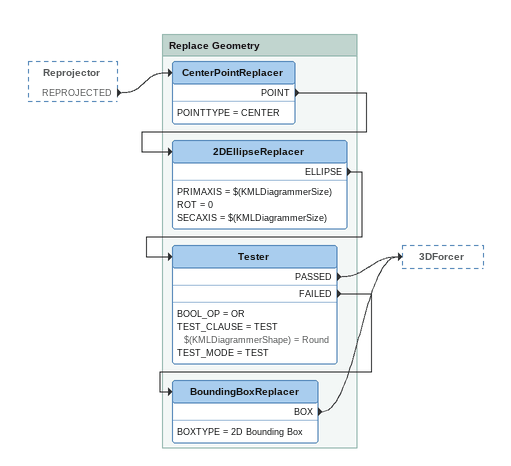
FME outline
Reprojector [outside]
    REPROJECTED -> CenterPointReplacer

Bookmark: Replace Geometry
CenterPointReplacer
    POINTTYPE = CENTER
    POINT -> 2DEllipseReplacer
2DEllipseReplacer
    PRIMAXIS = $(KMLDiagrammerSize)
    ROT = 0
    SECAXIS = $(KMLDiagrammerSize)
    ELLIPSE -> Tester
Tester
    BOOL_OP = OR
    TEST_CLAUSE = TEST $(KMLDiagrammerShape) = Round
    TEST_MODE = TEST
    PASSED -> 3DForcer
    FAILED -> BoundingBoxReplacer
BoundingBoxReplacer
    BOXTYPE = 2D Bounding Box
    BOX -> 3DForcer
